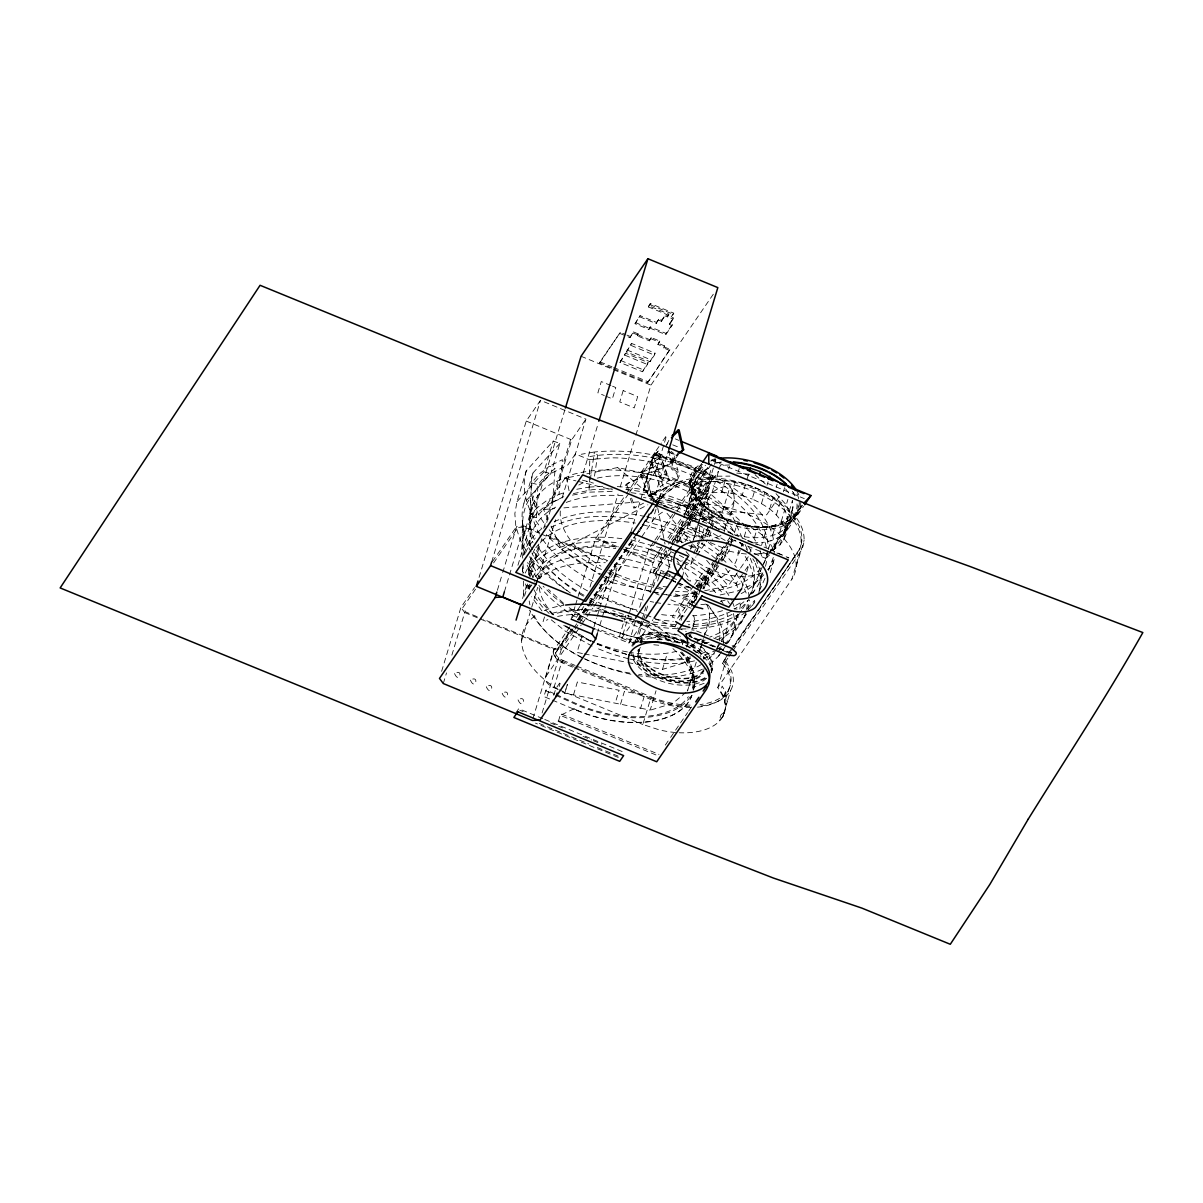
<?xml version="1.0" encoding="UTF-8"?>
<svg xmlns="http://www.w3.org/2000/svg" width="1203" height="1203" viewBox="0 0 1203 1203"><rect width="100%" height="100%" fill="white"/><g stroke="black" fill="none" stroke-linecap="round" stroke-linejoin="round"><path stroke-width="0.75" stroke-dasharray="5 3.75" d="M529.531 584.357L529.455 589.921A98.405 55.022 16.8 0 1 530.959 584.748M529.636 575.064L529.876 556.493M530.012 545.35L530.433 511.922M524.914 554.057C516.749 534.538 535.109 518.012 530.057 498.237L533.591 499.666L535.41 502.102C528.057 514.207 527.561 529.546 532.944 542.508M589.124 490.238L589.425 476.463M589.455 474.614L589.771 459.862L595.425 459.065M699.59 526.809L699.469 531.14L703.92 540.538L707.093 530.042M724.056 532.373C727.153 518.042 741.078 500.704 730.01 486.839C715.74 484.614 699.951 499.846 712.371 512.523L707.62 528.282M725.74 528.538L724.477 519.591L721.559 514.854L730.01 486.839M536.297 517.531L537.952 484.674L545.124 476.223L555.109 468.599L549.455 466.178L538.899 474.223L531.515 482.929L529.801 516.403L536.297 517.531L543.2 509.38L552.538 502.268L564.042 496.523M552.538 502.268L555.109 468.599M709.86 530.613L707.244 536.688L709.74 530.448M529.801 516.403L536.914 508.012L546.794 500.478L559.004 494.373L562.433 459.696L549.455 466.178M739.8 609.004L740.853 601.816M746.567 609.62L747.514 603.214M594.493 476.132L597.62 455.185L594.417 451.982L581.229 454.283M576.763 489.26L589.154 487.095L589.996 481.561M590.267 479.711L594.417 451.982C639.515 447.681 685.575 459.08 724.462 482.027C749.003 497.786 778.055 522.433 773.965 554.748M758.777 593.545L760.296 583.38L758.898 572.613L755.213 563.124M731.063 542.373L731.785 537.741L727.604 543.831M723.093 644.778C726.206 629.41 716.627 614.808 706.326 604.282M522.779 558.177C517.365 531.26 536.237 505.816 561.786 498.613M529.094 545.29C529.786 527.831 542.388 513.019 557.921 506.102M747.905 609.545L749.484 599.921M522.914 539.079C522.087 525.2 521.606 510.117 530.057 498.237M748.672 596.523C756.717 584.688 755.77 569.245 749.559 556.839M759.664 589.124L761.108 580.523L759.845 569.56L756.236 559.906M763.559 564.132L766.552 557.425L767.679 550.688M768.506 570.342L773.664 556.538M523.38 581.154L523.621 594.808M524.087 554.824C526.267 542.388 535.681 532.643 545.846 525.861M532.628 549.666C523.861 536.042 519.23 519.064 523.967 503.155L550.809 473.636L559.831 443.441L553.23 441.05L526.252 470.869L517.019 501.651L514.839 513.696L515.846 526.373L519.952 539.38L527.049 552.433M526.252 470.869C520.192 491.38 528.628 513.17 541.891 528.959M559.831 443.441L532.989 472.944C527.606 491.17 534.327 510.734 545.711 525.23M578.102 710.657L574.026 708.823L573.846 709.74L578.102 710.657A89.007 49.774 16.8 0 0 691.996 695.244M671.154 451.351L673.74 453.486L679.078 475.937C675.74 488.343 660.206 488.057 651.575 494.659L651.229 496.177L649.815 496.388L645.8 475.17C654.101 468.162 669.8 469.005 673.229 456.704L672.372 453.937L666.943 449.351M651.229 496.177L647.154 475.14C655.785 468.553 671.319 468.824 674.657 456.418M649.815 496.388L650.221 494.689C658.522 487.681 674.221 488.523 677.65 476.223L676.793 473.456L671.379 468.869L670.703 465.756L671.921 461.621L677.469 454.072M771.8 550.342C792.506 541.185 793.258 508.433 773.123 497.561C751.213 482.313 717.529 472.659 694.357 490.177L690.913 501.591L687.439 506.658L686.056 512.463L690.717 495.771M699.184 474.223C688.161 486.012 698.732 502.689 709.59 510.267L706.326 521.11C698.582 514.869 691.078 506.448 691.048 495.937C692.251 488.087 698.507 482.433 699.184 474.223L704.612 470.102L710.326 467.696M783.574 539.936L788.401 522.734M793.213 506.779C787.965 530.764 755.649 528.734 737.153 523.741L733.875 534.568C748.792 538.342 765.484 539.786 779.649 532.613C790.206 526.267 793.303 511.846 792.446 500.508L789.168 511.335L789.95 517.606M662.116 480.147L653.77 457.185L658.372 451.05L666.703 474.027L662.116 480.147L669.409 480.192L660.071 486.704L663.845 488.238L663.139 489.561L648.643 496.283L640.297 473.305L654.808 466.584L655.515 465.26L651.74 463.741L661.079 457.215L669.409 480.192M696.447 551.621L699.018 546.072L696.778 552.117M702.011 543.019L701.86 544.538L702.958 542.929M722.988 716.447L724.612 711.048L720.853 715.168L719.214 720.612L722.988 716.447L727.259 701.86M666.673 444.854L670.101 437.787M523.967 503.155L532.989 472.944M517.019 501.651L544.012 471.802L553.23 441.05M441.621 671.334L460.914 607.44L474.584 587.56M443.29 683.53L446.508 672.883M451.862 655.139L464.719 612.538L460.914 607.44M479.065 577.365L526.252 421.05L540.493 400.313L585.921 419.125L561.515 499.982M491.666 562.027L540.493 400.313M497.365 590.312L502.192 574.342M502.719 572.568L516.658 526.418L524.237 526.042L539.651 532.433M504.418 591.711L524.237 526.042M517.937 565.26L564.869 409.847M522.568 598.523L526.914 584.132M529.636 575.139L539.41 542.764M543.756 528.373L570.899 438.448M524.493 596.177L527.741 585.395M530.463 576.417L541.846 538.673M546.733 522.508L571.681 439.862L585.921 419.125M611.635 367.968L599.68 363.005L600.026 361.862L620.297 332.344L625.289 334.404M537.094 580.838L555.545 519.741M521.591 640.778L537.741 587.275M540.583 578.057L543.816 567.365M599.68 363.005L620.297 332.344M583.199 473.08L598.312 423.05M619.996 362.434L625.56 353.216L648.041 362.524L647.44 364.509L642.477 371.742L619.996 362.434L625.56 353.216M544.538 616.898L543.064 621.756L547.906 619.575M619.951 333.487L629.936 337.622L633.41 331.908L638.176 333.878L637.289 335.817L649.394 340.825L651.214 337.517L659.8 341.081L657.921 344.464L670.071 349.336L647.53 382.81L613.35 368.674M626.447 351.953L631.545 343.411L655.049 353.141L654.447 355.126L649.951 361.682L626.447 351.953L631.545 343.411M672.357 324.404L671.996 325.547L669.439 324.494L669.785 323.336L672.357 324.404L666.116 333.472L650.237 326.9L648.928 329.457L635.034 323.712L640.116 315.667L656.477 322.449L658.883 318.945L661.8 320.163L665.5 314.78L667.845 315.742L668.943 314.133L648.793 305.803L648.447 306.96L668.597 315.291L668.943 314.133M629.936 337.622L633.41 331.908M635.034 323.712L640.116 315.667M637.289 335.817L638.176 333.878M648.447 306.96L650.357 303.532L673.74 313.201L670.808 318.118L673.154 319.081L673.5 317.938L671.154 316.96L670.808 318.118M648.928 329.457L650.237 326.9M532.914 718.672L553.801 649.455L561.395 649.079L574.011 630.733M557.38 689.108L553.951 687.695A13.474 7.534 16.8 0 1 546.102 676.251L554.042 649.921L569.981 626.688M649.394 340.825L651.214 337.517M572.613 667.109L562.207 662.808A11.383 6.361 16.8 0 1 555.53 653.079L571.109 629.004M639.77 316.825L656.131 323.592L656.477 322.449M554.538 693.8L546.072 689.981L543.801 696.522L550.628 699.394M642.477 371.742L648.041 362.524M656.131 323.592L658.883 318.945M542.102 712.973L561.395 649.079M571.214 619.199L574.989 606.688M575.53 604.898L595.5 538.764L625.274 495.395M658.537 320.103L661.455 321.321L661.8 320.163M649.951 361.682L655.049 353.141M661.455 321.321L665.5 314.78M553.951 687.695L561.906 661.364A13.474 7.534 16.8 0 1 554.042 649.921M657.921 344.464L659.8 341.081M562.207 662.808L562.944 660.372A11.383 6.361 16.8 0 1 556.267 650.643L571.29 629.259M647.53 382.81L670.071 349.336M665.154 315.938L667.485 316.9L667.845 315.742M553.771 695.334L555.771 688.717L560.688 681.575L559.2 686.537M649.891 328.058L665.77 334.629L666.116 333.472M589.996 587.004L618.041 494.117M620.207 486.974L635.304 436.96M635.846 435.17L650.943 385.155L714.642 292.254M669.725 350.494L663.65 347.983L664.612 345.938L658.267 343.306M664.612 345.938L663.65 347.983M581.951 636.161L577.034 652.432L582.493 653.515M573.47 694.898L577.38 681.996L619.109 690.266L615.214 703.169M594.026 626.853L596.718 617.966M597.244 616.192L611.71 568.282M597.305 633.725L617.124 568.057L614.282 564.237M715.86 459.711L706.161 491.862L693.454 510.358L643.184 489.546L653.966 453.817L704.251 474.629L714.823 459.215M630.763 532.463L655.034 452.027L712.702 475.907L692.702 542.132M643.184 489.546L655.876 471.035L666.673 435.321L662.432 441.486M652.567 503.756L668.206 451.952M656.041 509.064L652.327 521.365L640.643 538.403M656.567 507.32L660.282 495.034A76.315 42.676 16.8 0 1 755.003 487.681A76.315 42.676 16.8 0 1 799.8 552.839L791.89 579.184L717.8 687.575L723.544 697.274A63.744 35.639 16.8 0 1 679.184 732.747M619.259 637.064L626.011 614.688M656.312 506.132L662.342 495.997A74.03 41.398 16.8 0 1 754.251 488.779A74.03 41.398 16.8 0 1 797.664 552.072L731.394 650.221M634.613 643.41L621.831 638.116L628.808 615.019M629.349 613.229L648.658 549.26L653.906 541.621M678.251 452.343L677.259 455.621L664.297 450.388M596.658 629.725L628.883 643.064L635.891 619.831M639.665 607.32L653.154 562.628L662.733 548.688M667.454 574.628L660.688 571.816L659.665 575.199L653.409 572.613L654.432 569.23L653.846 570.072M654.928 574.117L666.612 556.688M635.139 642.492L641.575 621.169M642.116 619.395L645.861 606.944M650.161 592.733L661.966 553.636L670.312 541.47M643.199 620.974L636.222 644.071L652.988 619.65M643.725 619.184L648.552 603.199M653.394 587.199L663.048 555.215L666.191 550.628M620.522 704.221L624.432 691.319L644.537 695.304L640.628 708.206L564.733 693.169A87.999 49.218 16.8 0 1 559.696 690.387M657.56 581.079L660.688 571.816M638.567 652.086L639.349 649.47A33.879 18.947 16.8 0 0 665.169 675.364A33.879 18.947 16.8 0 0 703.093 670.522M672.101 556.658L668.703 555.245L671.379 546.388M671.906 544.613L673.515 539.29L686.943 519.726M668.477 569.169L672.236 556.718M676.537 542.508L683.499 519.41M684.041 517.621L695.695 479.29M691.048 495.937L694.311 485.095M678.672 542.252L680.808 535.2M687.65 516.027L690.116 507.846L689.334 501.561M691.815 502.207L695.093 491.38M692.687 508.974L704.612 470.102M676.973 543.215L687.304 528.162L692.116 512.207L714.206 521.35L709.394 537.305L706.281 541.816M693.454 510.358L704.251 474.629M704.161 528.297L701.334 537.636L694.642 531.606L689.74 525.215L690.958 521.155M691.379 519.801L693.033 514.313L690.116 507.846M694.732 508.689L697.996 497.847M660.206 634.537L660.522 633.485M690.913 501.591L696.357 497.456L703.499 494.463L706.943 483.065M695.905 485.065L701.334 480.929L708.477 477.937L711.755 467.095M694.642 531.606L696.522 525.38M699.635 515.079L702.898 504.237M690.567 549.23L692.176 543.906M682.327 576.899L686.086 564.463M690.913 548.463L691.996 544.914M694.131 537.801L697.89 525.365M698.432 523.576L709.153 488.042L694.778 482.087L675.906 509.561M665.229 638.252L665.545 637.199M701.695 519.801L708.041 498.794M666.101 638.898L666.417 637.846M703.499 494.463L712.041 492.734L715.484 481.32M708.477 477.937L717.033 476.208L718.642 470.839M719.063 469.471L720.296 465.366L729.86 464.959M683.996 561.575L690.793 564.387L693.469 555.53M693.996 553.756L695.605 548.433L699.74 542.418M675.59 732.522A63.744 35.639 16.8 0 1 658.973 729.77L642.823 724.492L650.778 698.146L575.575 667.018M690.973 707.514A61.398 34.331 16.8 0 1 650.658 699.424L651.394 696.988A61.398 34.331 16.8 0 0 693.394 705.048M640.628 708.206L650.176 710.086L656.026 690.778M627.936 662.537L662.477 669.394L667.394 653.124M681.109 620.387L682.672 615.154L678.507 612.327L680.582 605.44L687.605 610.237M712.041 492.734L721.605 492.328L725.048 480.929M728.627 469.08L729.454 466.328M691.665 606.568L696.236 591.41M675.259 593.966L694.101 601.771L697.545 590.372L717.635 561.109M682.312 644.823L683.875 639.635M695.74 600.703L698.086 592.899M700.086 590.026L698.447 595.44L694.101 601.771M700.537 588.523L701.89 584.026M706.387 577.485L702.943 588.899L720.236 563.696M721.605 492.328L731.785 493.29L735.228 481.877M738.386 471.396L739.213 468.659M704.041 588.959L706.702 580.162L678.853 620.718M689.996 636.913L691.575 631.71M692.627 628.237L694.702 621.349L694.071 616.703L691.334 613.289M707.259 582.598L710.702 571.199M711.59 576.297L715.033 564.899M715.92 569.996L717.544 564.583M717.996 563.079L719.364 558.598L728.01 545.997L724.567 557.395M721.063 560.989L723.68 552.297M731.785 493.29L742.116 495.546L745.559 484.147M747.108 479.02L748.732 473.666M721.965 561.184L728.883 551.094L732.326 539.696L735.785 540.433M696.236 662.206L687.484 691.033L692.477 674.688A87.999 49.218 16.8 0 0 685.469 653.47M698.732 653.785L709.695 617.62M693.966 677.033L693.65 678.086L693.199 672.627L686.296 658.492L681.409 653.018M694.026 677.83L694.056 683.003L694.372 681.966M693.875 680.793L694.191 679.74M693.65 688.417C696.898 675.409 690.778 661.364 681.725 651.966M784.957 534.147C784.04 516.418 766.777 505.561 752.161 499.034L755.604 487.621M728.883 551.094L739.228 553.32L740.868 547.906M741.319 546.403L742.221 543.41M744.221 536.794L747.484 525.952M710.973 670.236L711.755 667.62A40.947 22.902 16.8 0 0 700.116 646.582M761.484 503.561L764.928 492.162M767.018 485.26L768.1 481.681M711.184 672.853L712.702 667.86M751.033 548.854L749.409 554.282L739.228 553.32M754.401 537.741L757.664 526.914M741.68 588.658L748.807 565.019L744.567 571.199M697.529 707.169A61.398 34.331 16.8 0 0 722.612 663.214L727.529 654.658M769.679 508.974L773.123 497.561M776.281 487.08L777.108 484.343M717.8 687.575L725.755 661.244L727.86 658.146M754.191 554.072L758.973 553.876L760.206 549.816M761.514 545.47L762.416 542.478C771.905 541.155 782.371 537.636 787.018 528.538M763.965 537.35L767.228 526.508M776.371 515.004L779.815 503.591M783.394 491.741L784.627 487.636M723.86 696.823L725.439 691.635L722.176 686.131L720.612 691.274L723.86 696.823L725.65 707.018M768.326 549.425L770.958 540.733M772.506 535.606L775.77 524.779M724.762 701.92L726.341 696.687M727.785 691.951L728.507 689.53M781.273 521.395L784.717 509.982M789.168 511.335L786.266 504.869L787.875 499.501M722.732 716.687L730.687 690.357M774.657 549.139L778.1 537.741M779.649 532.613L782.912 521.786M770.161 572.733L774.416 558.628A48.361 27.052 16.8 0 1 767.559 569.62M784.176 527.861L787.619 516.463M780.085 545.019L783.529 533.621M785.078 528.493L788.356 517.651M788.566 523.41L791.83 512.583M801.108 542.222L801.845 539.801M796.16 566.643L804.115 540.297M701.83 643.575L699.8 650.237L697.123 652.477M702.341 641.906L703.364 638.582M558.448 721.123L560.673 713.725L658.958 754.371M528.703 585.35L528.764 588.823L529.906 585.56M532.794 577.41C547.215 546.718 588.508 543.891 618.312 546.809M734.206 500.523C731.484 509.651 720.732 512.042 712.371 512.523M692.883 625.47L694.702 621.349M759.379 590.853L765.469 577.184M753.093 587.59L762.807 565.801M534.673 549.185L530.598 558.237L529.034 568.011L529.831 576.598M525.485 553.019L528.388 546.628L535.29 538.042M525.245 573.094C541.365 537.666 587.966 534.433 621.846 538.643M727.589 643.199C734.071 634.808 736.071 623.71 733.394 613.5M737.995 614.101C733.259 626.026 721.183 632.823 709.74 637.124M724.582 644.402L731.153 637.139L741.95 621.605L746.101 612.823M750.822 594.447C756.913 581.034 751.71 565.275 743.439 553.936M752.386 605.665L756.567 598.192M709.785 664.642L718.732 655.921L721.018 651.274M731.153 637.139L735.228 628.853L736.687 619.801L735.92 613.395M715.394 637.545C727.454 633.064 740.251 626.222 745.74 613.936M762.747 565.124L766.552 557.425M768.236 569.861L773.078 560.102M601.229 575.62L611.921 582.688L635.831 538.297M639.379 531.726L649.109 513.636M666.146 445.696L667.86 442.884M716.386 649.349L713.349 654.026A98.405 55.022 16.8 0 1 707.364 660.236M717.394 647.785L720.432 643.109M721.439 641.545L741.649 610.372M742.657 608.808L748.717 599.455M752.762 593.229L754.777 590.117M589.545 603.274L634.342 537.38M635.379 535.846L654.041 508.252M655.079 506.719L662.342 495.997L657.033 503.726M722.612 663.214L733.033 647.77M733.469 647.154L797.664 552.072L732.762 647.003M728.582 653.124L731.725 648.537M728.928 656.597L732.101 651.951M733.153 650.402L799.83 552.854M576.357 617.395L583.786 606.553M654.973 502.779L660.282 495.034M577.485 619.71L588.087 604.252M589.139 602.703L636.883 533.109M637.936 531.561L655.966 505.275M555.53 653.079L572.132 628.883M578.357 619.816L588.733 604.703M589.771 603.184L635.139 537.004M636.207 535.455L655.259 507.681M546.102 676.251L581.154 625.139M582.222 623.59L592.838 608.101M593.906 606.553L639.575 539.952M648.793 305.803L650.357 303.532M492.463 561.575L516.658 526.418M475.486 589.229L462.719 607.786L465.907 612.041L481.395 618.462M493.561 562.959L518.027 527.395L524.373 527.079L539.861 533.5M667.485 316.9L668.597 315.291M671.154 316.96L673.74 313.201M669.785 323.336L673.5 317.938M669.439 324.494L673.154 319.081M548.057 519.47L543.576 509.501L565.049 478.238L579.56 475.275M665.77 334.629L671.996 325.547M626.327 493.847L661.379 443.035M628.552 493.771L597.786 538.583L621.545 548.418M629.605 492.238L656.116 453.606L710.417 476.087L683.89 514.704M572.282 617.65L580.778 605.259M572.778 629.545L560.012 648.101L553.681 648.417L483.125 619.184M573.846 627.996L587.665 607.906M588.733 606.357L615.319 567.711L612.132 563.455M515.786 712.973L518.734 708.687L543.034 718.747M575.064 629.199L589.786 607.801M590.838 606.267L617.124 568.057M691.454 520.072L705.575 499.516L690.131 493.125L688.447 482.824L701.65 463.591M689.229 520.448L707.123 494.358L690.281 487.38L689.815 483.38L702.326 465.155M690.281 487.38L705.469 465.26M654.943 540.102L674.868 511.095M656.176 541.47L650.943 549.079L661.966 553.636M657.214 539.952L676.011 512.568M677.063 511.049L695.86 483.666L706.868 488.223M690.131 493.125L708.808 465.922M690.883 495.26L694.357 490.177M661.62 547.154L652.071 561.064L623.229 549.124M667.981 537.876L682.838 516.252M669.109 539.395L685.063 516.177M686.116 514.628L712.702 475.907M671.364 539.952L687.033 517.125M688.071 515.606L718.402 471.365M687.981 518.222L692.116 512.207M672.477 541.47L689.244 517.049M690.296 515.516L709.153 488.042M653.409 572.613L671.319 546.523M672.372 544.989L688.161 521.982M690.447 521.546L687.424 525.952L720.417 539.606M668.703 555.245L670.763 552.237M684.898 541.756L690.056 534.237M621.831 638.116L634.402 619.801M628.883 643.064L643.755 621.38M700.086 539.741L694.868 547.365L689.92 545.32M701.138 538.222L709.499 526.042M710.552 524.523L712.642 521.47L692.853 513.29L675.078 539.17L683.319 542.583M700.778 540.914L709.033 528.869M710.071 527.365L714.206 521.35M690.793 564.387L695.951 556.869M696.988 555.365L705.259 543.32M693.514 586.072L672.251 617.049L677.033 619.019L698.717 587.425M694.582 584.523L704.146 570.583L708.928 572.568M696.206 586.523L714.988 559.169M716.041 557.636L726.477 542.433M727.514 540.914L730.642 536.358M697.304 586.823L713.229 563.621M714.296 562.087L724.913 546.613M725.965 545.064L730.221 538.884L768.085 554.568M697.244 588.041L713.996 563.651M715.033 562.132L726.552 545.365M699.349 586.493L709.048 572.372L736.086 583.56L743.514 572.748M730.597 542.207L732.326 539.696M700.687 588.252L718.717 561.981M719.785 560.433L730.747 544.448M674.688 626.793L677.815 622.237M779.213 496.538L766.657 514.839L729.965 511.395L705.83 489.666M704.672 590.748L728.266 585.951L739.499 569.575M740.522 568.087L749.725 554.688M769.138 553.019L801.784 505.455M754.055 553.53L765.664 558.342L802.491 504.689M770.01 552.643L802.762 504.929M772.988 550.854L803.574 506.298M665.319 745.093L669.575 738.913M670.627 737.364L687.605 712.627M688.672 711.078L691.845 706.447M743.574 618.342L746.507 614.116M718.732 655.921L721.695 651.68M722.672 650.267L726.612 644.613M577.741 620.086L588.478 604.808M535.756 547.831C558.673 518.267 601.53 518.027 635.334 523.079M528.523 574.929L528.433 569.726C548.944 542.027 587.996 539.35 619.575 542.989M528.764 588.823L534.643 581.635M720.883 640.537C727.815 633.229 729.168 622.222 726.792 612.718M726.371 644.011L729.559 640.372M741.95 621.605L735.168 629.349L725.89 635.831L717.65 639.455M741.259 607.996L748.055 600.282M748.341 609.665L754.356 602.838M678.703 454.132L673.304 461.486L672.116 465.486L672.763 468.433L678.161 473.005L679.078 475.937M760.762 568.011C748.492 583.545 728.071 589.59 709.078 591.44M763.8 574.763L760.476 578.448L749.95 585.62L743.439 588.402M743.92 601.771L734.642 609.094M747.168 608.628L754.702 600.312M658.372 451.05L652.658 456.087L652.206 457.892L655.079 458.644L659.334 457.877L650.176 464.298L654.552 466.162L640.928 471.967L638.567 473.862L642.823 475.501L640.913 477.441L627.259 483.411L625.5 485.245L627.289 490.162M795.574 516.027L798.115 513.305M625.5 485.245L626.838 484.989C627.68 480.704 652.973 477.05 640.297 473.305M630.252 498.373L633.831 508.222L643.575 503.155M702.326 521.861L709.033 517.215L721.559 514.854M650.612 500.132L652.763 497.952L644.372 474.794M765.664 558.342L770.882 553.921M690.447 658.086L685.109 662.567L662.477 669.394M686.146 692.161L672.793 703.364L650.161 710.191M537.44 579.455C556.237 564.162 582.011 561.485 605.41 562.733M742.266 538.057L731.815 514.779L681.379 481.501L656.191 500.478L652.507 500.779M717.379 651.725L723.183 647.65M745.74 612.011C729.499 624.823 708.086 628.748 687.86 628.913M739.86 613.62C725.935 622.522 709.078 625.229 692.883 626.613M717.138 649.47L721.605 646.432M786.13 521.997L788.01 520.854M720.883 535.621L712.056 539.365M551.185 527.26C577.079 514.328 607.47 514.809 635.455 519.14M551.049 526.117L561.485 549.395L647.891 504.779M554.207 521.636C582.463 509.034 615.049 510.042 644.763 516.463M574.026 708.823L560.282 715.364L658.567 756.025M704.146 683.334L693.123 687.259M703.62 658.522L714.477 653.755M731.995 614.462C718.492 621.334 703.334 624.447 688.251 624.763M700.687 654.011L707.454 651.049M741.815 589.094L736.928 591.184L718.356 595.365M731.89 610.974C717.95 617.936 702.372 621.034 686.868 621.365M704.612 655.184L714.086 651.154M702.462 669.169C682.492 678.763 659.439 678.507 637.936 675.62M566.192 502.448C584.748 495.441 604.929 494.538 624.537 495.801M559.004 494.373L566.117 492.132M573.365 493.576L592.477 489.666L612.132 488.869M704.236 643.515L709.289 642.207M697.048 640.372L702.477 638.988M694.537 660.868C673.274 665.725 650.988 663.695 629.846 659.049M690.492 656.928C670.011 661.59 648.597 659.349 628.297 654.808C648.387 659.605 669.364 661.77 689.89 658.597M701.695 640.958L705.123 640.101M586.823 473.802L617.68 467.531L681.379 481.501M666.703 474.027L665.349 474.298L657.003 451.336M758.973 553.876L767.514 552.147M695.59 592.583L675.62 596.643L666.522 594.658M572.448 495.11L588.342 492.177L614.583 491.365M589.846 456.538C628.868 449.937 669.319 458.554 704.883 475.035C733.349 489.666 766.116 512.298 768.236 547.32M645.394 476.869L646.793 476.659M690.763 645.59L694.131 645.184M686.357 641.635L670.793 642.101M543.606 509.501L554.673 508.613M563.906 507.877L641.425 501.666M661.003 457.065L653.77 457.185M589.154 487.095L606.387 486.102M717.033 476.208L729.98 476.117M752.852 542.869L762.416 542.478M686.131 628.928C654.883 629.124 623.725 621.079 595.741 607.395M696.732 592.237L675.454 591.305M697.424 596.914L668.883 595.109M677.169 642.688L686.387 642.688M617.244 486.583C660.928 489.245 705.078 504.869 737.604 534.764M736.747 473.08L749.589 474.283M653.77 644.763L662.402 645.59M675.515 624.808L651.229 621.756M731.815 652.402L727.755 651.635L692.492 637.034L688.988 634.447M731.635 652.958L727.574 652.191L694.011 638.297M655.424 619.545L673.289 621.365M674.928 626.598C648.552 624.943 622.688 618.312 598.432 607.891M625.199 547.651L644.131 551.425L673.62 562.012M695.514 579.891L703.244 581.906L709.695 585.771M682.612 598.643L695.093 603.124M691.59 629.891L694.056 630.207M615.771 563.756L640.116 568.357L665.003 577.214M631.034 492.674C667.124 497.2 703.033 510.358 731.153 533.846M625.801 489.486C665.184 493.741 704.642 508.237 733.785 535.741M731.815 514.779L643.44 497.365M639.65 642.191L616.628 636.086L599.38 629.44M644.462 639.199C617.485 634.282 591.395 623.62 569.124 607.605M661.229 589.38L629.019 581.275L607.756 572.673M650.973 591.756L627.71 585.32L605.244 576.222M652.778 592.117L659.951 593.53M661.74 593.876L667.124 594.944M639.906 638.417C614.207 633.049 589.681 622.432 567.891 607.801M584.312 653.876L626.116 662.176M630.898 674.206C591.38 665.936 550.117 646.312 529.44 610.041M628.763 544.147L645.289 547.756L671.65 557.034M642.658 524.673L667.891 531.726L687.89 540.553M611.921 582.688L651.966 591.455M653.785 591.861L659.244 593.049M650.748 500.012C675.349 505.275 699.063 515.32 719.514 530.042M644.222 521.079L670.071 528.433L693.815 539.185M631.094 539.876L663.936 548.794M646.537 516.854C666.131 521.034 684.973 528.568 702.311 538.568M565.064 478.238L575.996 480.899M577.816 481.35L612.447 489.801M544.012 471.802L550.809 473.636M582.478 480.147L593.455 483.125M531.515 482.929L537.952 484.674M631.801 617.154L612.643 610.628M628.177 658.733L611.47 653.921L595.169 647.635M626.552 654.312L612.628 650.267L592.508 641.951M626.643 654.402L595.154 643.545M652.703 497.756L648.643 496.283M650.778 698.146L666.913 703.439A63.744 35.639 16.8 0 0 692.477 706.507M742.116 495.546L752.161 499.034M672.718 444.854L679.199 447.456M581.049 356.268L611.741 368.945M613.44 369.652L650.943 385.155M650.011 304.675L673.394 314.359M635.379 322.554L649.274 328.314M650.868 338.675L659.455 342.223M637.635 334.66L649.74 339.667M633.064 333.051L637.831 335.02M626.943 335.096L630.282 336.464M630.958 345.396L654.447 355.126M627.049 349.968L650.552 359.697M624.958 355.216L647.44 364.509M620.598 360.449L643.079 369.757M600.026 361.862L611.981 366.81M613.695 367.517L647.876 381.667M610.944 385.546L601.289 381.546L597.876 392.87L604.312 395.531M612.553 386.208L615.786 387.546L612.357 398.87L605.921 396.193M675.334 438.9L678.808 440.343M711.244 460.087L804.281 498.598M688.447 482.824L689.815 483.38M655.876 471.035L706.161 491.862M526.252 421.05L571.681 439.862M653.334 501.215L673.951 509.756M675.665 510.463L684.251 514.012M685.981 514.734L710.026 524.688M711.74 525.395L732.356 533.921M734.071 534.643L746.101 539.621M747.815 540.327L768.416 548.869M770.146 549.576L788.867 557.951L783.709 555.831M656.597 503.2L661.755 505.335M663.47 506.042L668.627 508.177M692.672 518.132L697.83 520.267M715.003 527.38L720.161 529.515M747.634 540.899L756.236 544.448M776.837 552.974L781.995 555.109M687.304 528.162L709.394 537.305M683.8 531.651L700.191 538.433M710.326 542.628L727.198 549.621M673.515 539.29L682.011 542.809M688.808 545.621L695.605 548.433M673.8 557.365L682.296 560.884M648.658 549.26L663.048 555.215M595.5 538.764L615.846 547.185M624.327 550.703L653.154 562.628M669.139 575.32L674.221 577.425M660.101 572.673L663.485 574.072M665.169 574.763L670.236 576.869M671.921 577.56L678.672 580.357M663.048 576.598L676.582 582.207M678.266 582.914L691.8 588.508M655.154 573.365L669.048 579.124M670.778 579.846L675.996 581.996M677.725 582.718L691.62 588.462M546.508 535.26L611.605 562.237M541.576 534.207L606.974 561.305M658.116 586.884L663.259 589.004M655.695 593.575L659.064 594.974M670.883 599.861L691.154 608.252M696.582 630.958L708.477 635.876M713.559 637.981L727.048 643.56M595.981 594.117L637.65 611.38M639.379 612.101L644.597 614.252M646.327 614.974L675.845 627.199M677.575 627.921L686.251 631.515M693.62 638.432L705.529 643.364M708.898 644.763L720.717 649.65M722.401 650.342L727.454 652.447M464.719 612.538L553.801 649.455M562.944 660.372L575.079 665.409M576.823 666.116L651.394 696.988M561.906 661.364L573.876 666.312M574.357 667.83L650.658 699.424M559.079 689.815L642.823 724.492M544.764 719.469L624.568 752.537M519.786 710.191L523.2 711.62M550.553 722.943L562.523 727.905M583.034 736.416L591.59 739.95M593.305 740.657L601.846 744.206M539.23 723.439L588.808 743.995M597.365 747.529L619.59 756.747L619.259 757.845L535.47 723.138M666.597 577.891L669.815 579.229M670.763 551.666L675.891 553.816M552.342 700.116L577.936 710.883A89.007 49.774 16.8 0 0 691.83 695.469M556.237 694.552L579.936 705.244A87.383 48.857 16.8 0 0 688.387 696.687M545.56 690.733L554.012 694.552M555.711 695.319L579.395 706.011A89.007 49.774 16.8 0 0 691.815 694.056M528.433 569.726L534.508 572.523M692.311 637.59L688.823 635.019M691.92 637.725L688.823 635.906M686.402 643.364L680.657 640.597A46.601 26.06 16.8 0 0 656.342 634.507L642.733 634.417L643.364 635.5M589.44 599.921L595.981 603.139M592.087 646.101L565.44 631.214L550.357 619.124M590.899 641.154L565.485 625.816M601.515 569.56C580.658 559.215 560.884 545.305 546.748 526.583M603.59 575.395C582.192 565.53 562.418 551.966 546.327 534.688M590.207 598.312L600.974 603.665M590.493 641.214L579.635 635.801L561.154 623.59M676.943 563.756C692.176 571.154 706.311 581.169 717.108 594.327M676.763 559.139L681.484 561.636M683.048 562.463C698.311 570.102 712.251 580.568 723.093 593.801M664.327 555.47L672.507 559.801M671.304 580.026L675.74 582.387M677.229 583.184L697.575 596.493M679.304 555.26L684.041 557.801M685.605 558.643C704.146 568.252 721.529 581.741 731.755 600.297M732.116 645.665L734.326 646.943M669.094 507.952L656.191 500.478L617.695 467.546M698.116 524.779L727.138 541.591M689.936 645.334L700.011 652.447L708.311 662.086A46.601 26.06 16.8 0 1 710.657 667.124M583.004 621.38C566.402 611.726 550.222 600.357 538.523 584.899M583.425 596.207C564.087 584.643 545.967 569.245 535.681 548.839M584.041 595.259C564.508 584.102 546.297 569.906 533.47 551.215M567.049 590.628C553.169 581.35 540.147 570.312 530.358 556.688M561.485 549.395L599.696 574.613M697.289 545.53L709.89 553.921L719.304 561.906M701.319 543.185L714.687 552.147L728.416 564.433M708.266 542.418L728.552 558.297L736.522 567.335M671.74 641.77L657.68 631.38L637.605 621.214A89.007 49.774 16.8 0 0 552.598 613.244M668.913 640.943L656.778 631.966L637.079 621.996A87.383 48.857 16.8 0 0 553.621 614.162M570.387 592.989C555.53 582.192 541.049 569.771 531.997 553.53M563.5 603.274L548.538 589.545M563.876 604.673L554.493 597.38L543.109 586.192M729.544 538.312L734.672 543.29M755.093 474.809L765.815 484.463M776.01 493.651L786.266 504.869M552.478 614.748L539.32 599.455L533.455 588.869M549.124 613.47L541.951 606.402L533.41 595.32M725.604 568.523L735.665 582.463L738.251 589.004M740.266 542.282L747.529 550.418M680.387 652.176L685.199 657.575L691.966 671.439L693.063 684.793A87.383 48.857 16.8 0 1 692.311 688.357M739.499 542.267L742.928 546.177M658.597 503.335L656.191 500.478L657.289 505.922M667.003 513.305L692.221 543.215M693.424 544.628L699.424 551.756M706.627 560.297L728.251 585.936M541.951 610.959L531.546 596.763M537.47 578.869L527.591 562.553M785.604 488.914L789.529 494.027M693.033 514.313L697.935 520.704M677.184 560.974L679.274 564.087M680.312 565.651L690.717 581.214M721.108 600.462L723.108 603.53M727.665 600.838L729.484 603.665M736.266 573.605L742.04 582.598L746.146 593.064M752.837 558.763L754.597 561.53M742.401 576.177L748.266 589.711L749.274 598.222M748.612 546.989L751.243 551.23M725.755 661.244L731.499 670.943A63.744 35.639 16.8 0 1 699.289 706.146M531.14 551.982L527.666 545.726L523.606 533.275L522.508 521.155M539.952 578.583L533.756 567.38L530.102 556.192M533.14 577.605L525.711 562.162M527.275 583.996L531.651 592.087M695.289 494.734L696.191 496.644M745.243 544.703L748.973 553.019M688.281 521.982L689.74 525.215M732.386 601.951L734.898 608.538M655.515 465.26L663.845 488.238M651.74 463.741L660.071 486.704M626.838 484.989L629.214 491.561M631.59 498.117L635.169 507.967M525.516 583.921L527.094 588.733M668.733 450.689L672.763 468.433M566.327 477.275L569.515 492.944M657.665 507.741L664.988 544.027M666.462 551.275L669.755 567.605M725.439 691.635L727.244 701.725M689.83 482.794L690.447 486.403M522.553 568.418L523.23 575.696M522.433 543.861L523.5 555.395M523.004 563.59L523.726 572.733M522.373 566.598L522.553 573.741M799.228 502.237A55.639 31.113 16.8 0 1 728.853 519.861A55.639 31.113 16.8 0 1 702.507 464.433M710.687 461.05A55.639 31.113 16.8 0 1 716.386 459.741M797.018 493.907A55.639 31.113 16.8 0 1 799.063 500.628M797.018 503.922A53.97 30.18 16.8 0 1 728.747 521.019A53.97 30.18 16.8 0 1 703.199 467.26M716.657 462.704A53.97 30.18 16.8 0 1 721.965 462.027M793.138 492.598A53.97 30.18 16.8 0 1 794.867 495.847M798.07 505.531A55.473 31.022 16.8 0 1 725.695 522.222A55.473 31.022 16.8 0 1 704.642 466.328M715.469 463.155A55.473 31.022 16.8 0 1 722.071 462.388M792.356 491.305A55.473 31.022 16.8 0 1 794.07 493.892M800.687 502.493A57.127 31.955 16.8 0 1 728.416 520.598A57.127 31.955 16.8 0 1 701.364 463.666M712.086 459.576A57.127 31.955 16.8 0 1 715.605 458.854M796.581 490.508A57.127 31.955 16.8 0 1 799.739 497.425M597.214 478.132A92.3 51.609 16.8 0 1 620.312 475.696A91.428 51.127 16.8 0 1 679.379 487.801A91.428 51.127 16.8 0 1 713.214 507.516A92.3 51.609 16.8 0 1 733.604 531.29M560.312 511.004A91.428 51.127 16.8 0 0 565.124 531.771A92.3 51.609 16.8 0 0 585.5 555.545A91.428 51.127 16.8 0 0 600.899 566.147M578.793 485.035A91.428 51.127 16.8 0 1 587.109 481.185M762.852 572.823A120.661 67.473 16.8 0 1 741.183 593.62M725.108 600.117A120.661 67.473 16.8 0 1 720.011 601.485M766.928 552.673A120.661 67.473 16.8 0 1 765.439 566.312M705.86 604.117A121.819 68.12 16.8 0 1 696.928 604.944M687.71 605.229A121.819 68.12 16.8 0 1 667.936 604.192M766.266 547.35A121.819 68.12 16.8 0 0 749.529 515.17A120.661 67.473 16.8 0 0 688.988 473.817A120.661 67.473 16.8 0 0 611.019 457.832L589.034 459.576L575.425 453.937L567.951 464.794L550.598 473.666L538.598 485.681A120.661 67.473 16.8 0 0 532.448 515.711A121.819 68.12 16.8 0 0 538.177 531.846M660.718 603.289A120.661 67.473 16.8 0 1 655.47 602.462M653.71 602.162A120.661 67.473 16.8 0 1 650.191 601.5M643.154 599.981A120.661 67.473 16.8 0 1 609.741 589.244A120.661 67.473 16.8 0 1 599.68 584.778M593.184 581.53A120.661 67.473 16.8 0 1 549.2 547.891A121.819 68.12 16.8 0 1 539.786 534.779M609.019 570.553A91.428 51.127 16.8 0 0 619.334 575.26A91.428 51.127 16.8 0 0 653.876 585.26M668.086 587.004A91.428 51.127 16.8 0 1 661.048 586.312M696.071 585.981A92.3 51.609 16.8 0 0 711.544 581.966A91.428 51.127 16.8 0 0 729.92 570.433M689.229 586.853A92.3 51.609 16.8 0 1 678.417 587.365M738.431 550.478A91.428 51.127 16.8 0 1 734.176 564.914M737.063 609.109A26.436 14.782 16.8 0 1 734.01 608.643M718.447 644.342A98.405 55.022 16.8 0 1 715.439 650.958M701.304 664.537A98.405 55.022 16.8 0 1 638.688 674.327M629.831 673.078A98.405 55.022 16.8 0 1 584.643 658.913M583.019 658.131A98.405 55.022 16.8 0 1 532.613 612.598M529.937 604.823A98.405 55.022 16.8 0 1 529.2 601.004M535.44 576.778A98.405 55.022 16.8 0 1 610.101 556.478M618.974 557.711A98.405 55.022 16.8 0 1 664.161 571.876M665.785 572.658A98.405 55.022 16.8 0 1 670.567 575.094M694.041 590.643A98.405 55.022 16.8 0 1 699.063 595.094M707.92 604.733A98.405 55.022 16.8 0 1 719.349 640.868M762.085 574.057A120.059 67.127 16.8 0 1 751.484 593.951M740.086 602.944A120.059 67.127 16.8 0 1 732.672 606.823M722.567 610.658A120.059 67.127 16.8 0 1 692.928 615.771M684.071 616.026A120.059 67.127 16.8 0 1 660.161 614.447M636.823 610.011A120.059 67.127 16.8 0 1 593.936 594.222M587.59 590.899A120.059 67.127 16.8 0 1 537.53 545.967M534.282 539.576A120.059 67.127 16.8 0 1 552.448 483.035L573.53 474.283A120.059 67.127 16.8 0 1 757.499 544.794M760.131 551.185A120.059 67.127 16.8 0 1 762.251 559.621M700.432 638.988A87.999 49.218 16.8 0 1 696.372 642.402M694.868 643.455A87.999 49.218 16.8 0 1 690.011 646.297M676.853 651.229A87.999 49.218 16.8 0 1 629.154 652.267M627.395 651.951A87.999 49.218 16.8 0 1 596.327 642.928M594.658 642.237A87.999 49.218 16.8 0 1 565.936 625.936M553.591 614.898A87.999 49.218 16.8 0 1 538.884 585.305M539.23 578.523A87.999 49.218 16.8 0 1 615.846 548.523M624.673 550.057A87.999 49.218 16.8 0 1 673.244 569.019M686.808 578.748A87.999 49.218 16.8 0 1 689.409 581.019M706.823 604.297A87.999 49.218 16.8 0 1 704.702 633.966M558.057 689.379A87.999 49.218 16.8 0 1 536.418 614.944M544.267 610.673A87.999 49.218 16.8 0 1 563.906 605.274M651.034 623.154A87.999 49.218 16.8 0 1 677.695 643.5M652.357 521.38A76.315 42.676 16.8 0 1 663.439 511.636M671.244 508.102A76.315 42.676 16.8 0 1 762.567 521.726A76.315 42.676 16.8 0 1 791.845 579.169M661.605 498.418A74.03 41.398 16.8 0 1 753.514 491.215A74.03 41.398 16.8 0 1 796.927 554.493M723.349 660.793A61.398 34.331 16.8 0 1 700.041 704.552M761.559 573.004A48.361 27.052 16.8 0 1 691.8 557.711M689.304 555.29A48.361 27.052 16.8 0 1 686.071 551.53M681.409 542.583A48.361 27.052 16.8 0 1 688.988 523.275M691.996 521.576A48.361 27.052 16.8 0 1 738.717 522.087A48.361 27.052 16.8 0 1 773.303 549.726M557.621 616.447A89.007 49.774 16.8 0 1 584.222 614.432M624.417 621.771A89.007 49.774 16.8 0 1 662.206 640.146M672.928 648.612A89.007 49.774 16.8 0 1 693.154 690.041M694.627 685.184A89.007 49.774 16.8 0 1 692.612 692.342M705.59 678.191A41.925 23.443 16.8 0 1 663.515 679.56A41.925 23.443 16.8 0 1 632.071 653.921M631.861 646.011A41.925 23.443 16.8 0 1 638.673 637.184M639.921 636.417A41.925 23.443 16.8 0 1 678.988 635.274M700.778 646.312A41.925 23.443 16.8 0 1 711.259 672.236M704.808 677.725A40.947 22.902 16.8 0 1 663.71 679.048A40.947 22.902 16.8 0 1 633.004 654.011M632.808 646.282A40.947 22.902 16.8 0 1 680.552 636.342M703.981 670.898A34.857 19.489 16.8 0 1 664.973 675.86A34.857 19.489 16.8 0 1 638.402 649.229L637.62 651.846A34.857 19.489 16.8 0 0 664.176 678.477A34.857 19.489 16.8 0 0 703.199 673.5M647.064 639.139A34.857 19.489 16.8 0 1 688.402 643.364M691.409 645.079A34.857 19.489 16.8 0 1 704.356 658.056M650.868 638.507A33.879 18.947 16.8 0 1 686.402 642.988M690.868 645.425A33.879 18.947 16.8 0 1 704.041 659.409M704.131 668.522A33.879 18.947 16.8 0 1 664.387 677.966A33.879 18.947 16.8 0 1 640.372 647.47M657.289 639.816A33.879 18.947 16.8 0 1 682.447 644.161M685.62 645.59A33.879 18.947 16.8 0 1 696.432 652.748M706.702 678.221A40.947 22.902 16.8 0 1 662.928 681.65A40.947 22.902 16.8 0 1 631.635 653.424M633.921 644.793A40.947 22.902 16.8 0 1 638.658 640.267M645.635 637.124A40.947 22.902 16.8 0 1 689.53 642.988M691.063 643.8A40.947 22.902 16.8 0 1 711.063 667.169M656.898 639.229A34.857 19.489 16.8 0 1 682.763 643.71M686.026 645.169A34.857 19.489 16.8 0 1 700.943 656.537M711.138 668.808A46.601 26.06 16.8 0 1 711.62 672.131M454.554 673.575C459.245 684.718 463.982 667.755 454.554 673.575M470.418 680.146C475.125 691.304 479.847 674.327 470.418 680.146M486.298 686.733C491.004 697.875 495.726 680.913 486.298 686.733M502.177 693.304C506.884 704.462 511.606 687.484 502.177 693.304M518.057 699.89C522.764 711.033 527.485 694.071 518.057 699.89M623.169 390.599L619.756 401.922L634.237 407.922L637.665 396.599L623.169 390.599M567.38 684.417L564.718 693.229L567.395 684.372"/><path stroke-width="1.5" d="M521.786 605.154L476.343 586.357L477.967 580.959M476.343 586.357L490.583 565.621L491.666 562.027M597.305 633.725L595.696 639.049L539.952 720.071L532.373 720.447L443.29 683.53L439.486 678.432L495.215 597.41L496.824 592.087M495.215 597.41L502.809 597.034L504.418 591.711M565.41 408.058L581.049 356.268L647.921 258.72L717.83 287.607L668.748 450.163M516.057 620.101L520.944 603.906M522.794 603.68L536.012 584.432L537.094 580.838M598.838 421.276L647.921 258.72M556.192 696.462L557.2 693.154M595.696 639.049L591.891 633.951L593.5 628.628M642.026 639.936L641.124 642.898L640.492 641.816L641.831 637.379M749.559 470.929L750.386 468.193L760.431 471.666L777.935 481.606M759.604 474.403L760.431 471.666M768.928 478.944L769.755 476.208M686.687 646.612L687.905 643.861L687.274 639.214L683.62 634.673L677.966 630.808L701.966 595.831M652.567 503.756L585.696 601.305L515.786 572.402L582.673 474.854L788.281 559.921L755.484 607.335A26.436 14.782 16.8 0 1 727.033 609.56L700.537 598.733M580.778 605.259L630.763 532.463L688.417 556.327L645.891 618.282M702.672 462.117L708.762 453.245L810.957 495.546L804.627 504.764M635.455 618.267L667.951 570.944L682.327 576.899L654.041 618.116M741.68 588.658L728.943 607.199L701.92 596.011M695.71 701.89L698.883 697.259M703.138 691.078L706.311 686.432M672.056 435.636L678.056 430.133L679.199 430.283L683.62 449.802L679.65 453.08M671.409 437.772L679.199 430.283M803.694 503.395L810.957 495.546M678.447 452.99L683.62 449.802M640.492 641.816L654.116 641.906A46.601 26.06 16.8 0 1 678.417 647.996L685.605 651.455A49.714 27.804 16.8 0 1 702.477 664.567L706.071 669.485A46.601 26.06 16.8 0 1 708.823 684.432L706.597 689.093L656.718 761.77L558.448 721.123M736.657 465.606L750.386 468.193M702.763 608.733L695.033 606.733L688.582 602.868M689.86 627.485L682.131 625.485L675.68 621.62M682.266 441.772L716.943 456.132M709.635 454.508L735.364 465.17M738.792 466.584L743.935 468.719M747.364 470.132L755.935 473.681M759.364 475.11L764.522 477.23M767.95 478.659L773.093 480.779M779.95 483.621L785.093 485.756M788.521 487.17L793.664 489.305M797.108 490.719L803.965 493.561M660.688 538.809L746.612 574.417M490.583 565.621L536.012 584.432M571.214 619.199L594.959 629.019M502.809 597.034L591.891 633.951M678.056 430.133L682.477 449.651M708.762 453.245L708.808 464.102M743.935 460.343A55.639 31.113 16.8 0 1 747.394 461.05M754.146 462.824A55.639 31.113 16.8 0 1 768.852 468.584M771.98 470.193A55.639 31.113 16.8 0 1 776.747 472.959M779.77 474.959A55.639 31.113 16.8 0 1 783.92 478.072M791.469 485.365A55.639 31.113 16.8 0 1 795.228 490.553M733.484 461.997A53.97 30.18 16.8 0 1 767.394 471.2M769.003 472.012A53.97 30.18 16.8 0 1 786.311 484.162M729.168 462.253A55.473 31.022 16.8 0 1 787.995 486.162M718.913 458.373A57.127 31.955 16.8 0 1 796.581 490.508M565.605 605.049A87.999 49.218 16.8 0 1 649.349 622.237M586.056 614.522A89.007 49.774 16.8 0 1 622.703 621.229M663.59 642.643A41.925 23.443 16.8 0 1 707.018 684.131A41.925 23.443 16.8 0 1 637.68 676.688A41.925 23.443 16.8 0 1 661.845 642.462M686.131 634.207L686.657 636.958L691.154 640.267L726.702 654.973L733.92 655.68A6.286 3.519 16.8 0 0 736.131 652.447L731.349 648.191L695.815 633.485L690.823 632.417L686.131 634.207M1028.279 819.063L989.949 884.265L950.295 944.28L861.904 908.115L773.288 878.01L684.086 843.198L60.15 587.936L260.074 285.291L438.343 358.223L618.192 427.17L883.318 535.185L970.4 566.628L1142.85 632.552C1107.016 696.206 1066.775 757.063 1028.279 819.063M517.816 711.755L513.876 717.469L619.695 761.334L623.635 755.604L517.816 711.755M684.883 580.628A48.361 27.052 16.8 0 0 764.913 588.132A48.361 27.052 16.8 0 0 712.281 540.718A48.361 27.052 16.8 0 0 684.883 580.628"/></g></svg>
